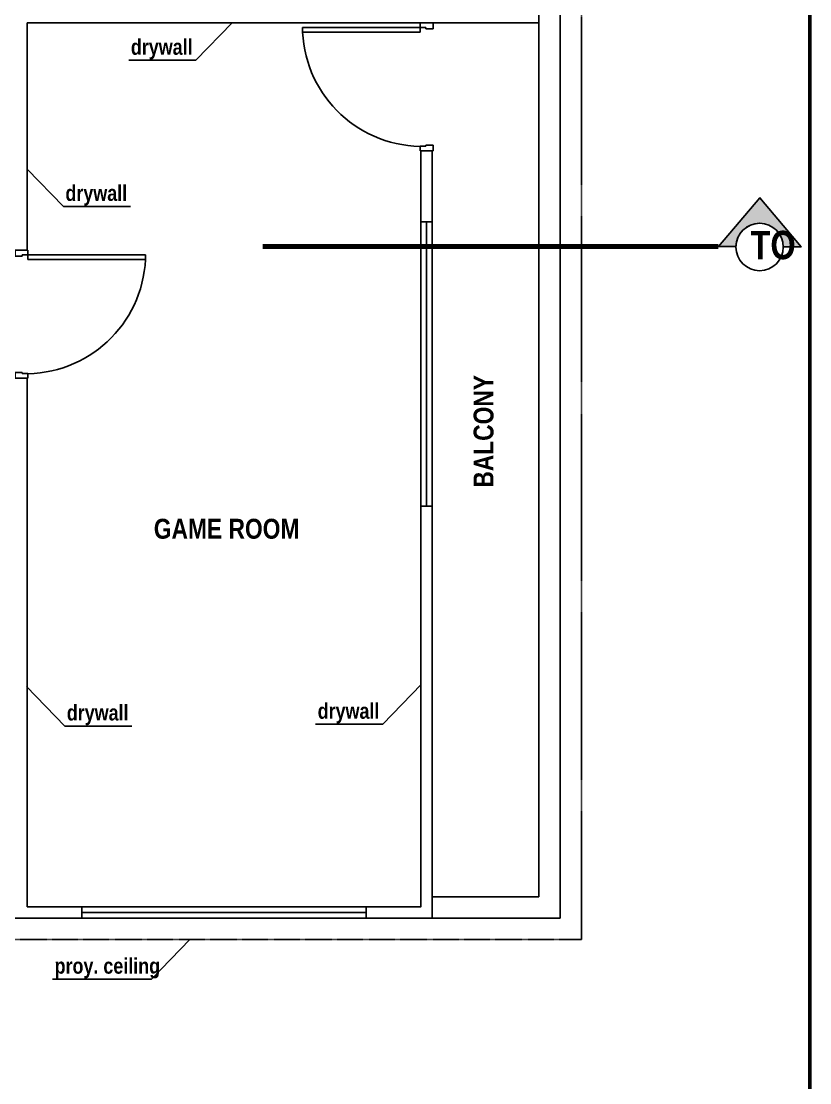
# Model space of a CAD drawing. Header units: millimetres. Extents: x -249630 to 95394, y -188036 to 109963.
# Drawn here: x -51456 to -44522, y 31216 to 40556 of the extents above; entities that cross this region are included whole.
import ezdxf

# ---------------------------------------------------------------- set-up
doc = ezdxf.new("R2010")
doc.units = ezdxf.units.MM
doc.linetypes.add('ACAD_ISO04W100', pattern=[30, 24, -3, 0, -3])
doc.linetypes.add('DASHED2', pattern=[9.524999999999999, 6.35, -3.175])
for name, color, linetype in [('03', 3, 'Continuous'), ('cotas', 1, 'Continuous'), ('Layer1', 2, 'Continuous'), ('Layer2', 8, 'Continuous'), ('Layer3', 3, 'Continuous'), ('PUERTAS', 14, 'Continuous'), ('SOMBRA', 252, 'Continuous'), ('SUBTITULOS', 90, 'Continuous'), ('TEXTOS', 11, 'Continuous'), ('VEREDA', 1, 'Continuous')]:
    doc.layers.add(name, color=color, linetype=linetype)
doc.layers.add('MUROS', color=6, linetype='Continuous', lineweight=60)
doc.styles.add('COTAS', font='arial.ttf', dxfattribs={"width": 1.1})
doc.styles.add('DESCRIPCION(E)', font='swisscbi.ttf', dxfattribs={"width": 1.1, "oblique": 15, "height": 0.15})
doc.styles.add('SUBTITULOS', font='swisscbi.ttf', dxfattribs={"oblique": 15, "height": 0.2})
doc.styles.add('SUBTITULOS(E)', font='swisscbi.ttf', dxfattribs={"oblique": 15, "height": 0.2})
doc.dimstyles.new('COTA1-50', dxfattribs={"dimscale": 0.5, "dimtxt": 0.22, "dimasz": 0.12, "dimexe": 0.08, "dimexo": 0.05, "dimgap": 0.076, "dimtad": 2, "dimzin": 4, "dimdsep": 46, "dimtxsty": 'COTAS', "dimblk": 'ARCHTICK', "dimcen": -0.1, "dimclrd": 141, "dimclre": 141, "dimclrt": 11, "dimadec": 0, "dimazin": 0, "dimtfac": 1, "dimtix": 1, "dimtmove": 1, "dimatfit": 3, "dimfxl": 1, "dimtolj": 1, "dimtzin": 0, "dimarcsym": 0})

# ---------------------------------------------------------------- blocks, each defined once
blk = doc.blocks.new('A$C69810C7B')
at = {"layer": 'PUERTAS', "color": 2}
for p, q in [((-0.9900000000000659, -0.04999999999995453), (-0.9900000000000659, -0.1499999999999773)), ((-0.9450000000001069, -0.04999999999995453), (-0.9900000000000659, -0.04999999999995453)), ((-0.9450000000001069, -0.105000000000075), (-0.9450000000001069, -0.04999999999995453)), ((-0.04499999999995907, -0.1050000000003024), (-0.04499999999995907, -0.05000000000001137)), ((-0.04499999999995907, -0.05000000000001137), (0, -0.05000000000001137)), ((0, -0.05000000000001137), (0, -0.1500000000000341)), ((-0.9550000000001546, -0.1499999999999773), (-0.9900000000000659, -0.1499999999999773)), ((-0.9450000000001069, -0.105000000000075), (-0.9550000000001546, -0.105000000000075)), ((-0.9550000000001546, -0.1499999999999773), (-0.9550000000001546, -0.105000000000075)), ((-0.03500000000002501, -0.1500000000002615), (-0.07000000000016371, -0.1500000000002615)), ((-0.07000000000016371, -1.060000000000286), (-0.07000000000016371, -0.1500000000002615)), ((-0.04499999999995907, -0.1050000000003024), (-0.03500000000008185, -0.1050000000003024)), ((-0.03500000000008185, -0.1500000000000341), (-0.03500000000008185, -0.1050000000003024)), ((-0.03500000000008185, -0.1500000000000341), (0, -0.1500000000000341)), ((-0.03500000000002501, -0.1500000000002615), (-0.03500000000025238, -1.060000000000286)), ((-0.03500000000025238, -1.060000000000286), (-0.07000000000016371, -1.060000000000286))]:
    blk.add_line(p, q, dxfattribs=at)
at = {"layer": 'PUERTAS', "color": 1}
blk.add_arc((-0.02682502737167169, -0.131770025662604), 0.9285609371968689, 178.3479576023068, 267.3349773522712, dxfattribs=at)
blk = doc.blocks.new('_ArchTick')
at = {"color": 0, "linetype": 'ByBlock', "const_width": 0.15}
blk.add_lwpolyline([(-0.5, -0.5), (0.5, 0.5)], dxfattribs=at)

msp = doc.modelspace()

# ---------------------------------------------------------------- hatches: boundary and pattern name
at = {"layer": 'SOMBRA'}
h = msp.add_hatch(color=252, dxfattribs=at)
h.dxf.hatch_style = 1
edge = h.paths.add_edge_path()
edge.add_line((-44754.25509541604, 38570.04967923943), (-44598.48093388206, 38570.04967923943))
edge.add_line((-44598.48093388212, 38570.04967923943), (-44960.27868322658, 39001.9247889179))
edge.add_line((-44960.27868322638, 39001.92478891779), (-45324.58996147067, 38572.56026044209))
edge.add_line((-45324.58996147109, 38572.56026044223), (-45171.02262895687, 38572.56026044223))
edge.add_arc((-44962.6515072909, 38569.20582674237), 208.3981203598663, 0.23200458178001782, 179.0777114802356, ccw=False)

# ---------------------------------------------------------------- linework, layer by layer
at = {"layer": '03'}
for p, q in [((-46903.90935010149, 32852.77270449905), (-46903.90935010149, 48227.77270449905)), ((-46716.40935010149, 39040.27270449905), (-46716.40935010149, 41602.77270449905)), ((-46716.40935010149, 36790.27270449905), (-46716.40935010149, 39040.27270449905)), ((-46716.40935010149, 32665.27270449905), (-46716.40935010149, 34290.27270449905)), ((-47841.40935010149, 32665.27270449905), (-47841.40935010149, 32852.77270449905)), ((-47841.40935010149, 32852.77270449905), (-46903.90935010149, 32852.77270449905)), ((-47841.40935010149, 32665.27270449905), (-46716.40935010149, 32665.27270449905))]:
    msp.add_line(p, q, dxfattribs=at)
msp.add_lwpolyline([(-46716.40935010149, 36790.27270449905), (-46716.40935010149, 34290.27270449905)], dxfattribs=at)
at = {"layer": 'Layer1'}
for p, q in [((-51403.90935010149, 40540.27270449905), (-46903.90935010149, 40540.27270449905)), ((-47941.40935010149, 39415.27270449905), (-47841.40935010149, 39415.27270449905)), ((-50922.65935010149, 32765.27270449905), (-50922.65935010149, 32665.27270449905)), ((-48422.65935010149, 32765.27270449905), (-48422.65935010149, 32665.27270449905)), ((-52653.90935010149, 32665.27270449905), (-50922.65935010149, 32665.27270449905)), ((-48422.65935010149, 32665.27270449905), (-47841.40935010149, 32665.27270449905))]:
    msp.add_line(p, q, dxfattribs=at)
for points in [[(-51403.90935010149, 40540.27270449905), (-51403.90935010149, 38540.27270449905)], [(-47941.40935010149, 39415.27270449905), (-47941.40935010149, 38790.27270449905)], [(-47841.40935010149, 39415.27270449905), (-47841.40935010149, 38790.27270449905)], [(-47841.40935010149, 38790.27270449905), (-47941.40935010149, 38790.27270449905)], [(-51503.90935010149, 37415.27270449905), (-51403.90935010149, 37415.27270449905)], [(-51403.90935010149, 37415.27270449905), (-51403.90935010149, 32765.27270449905)], [(-47941.40935010149, 36290.27270449905), (-47941.40935010149, 32765.27270449905), (-48422.65935010149, 32765.27270449905)], [(-47841.40935010149, 36290.27270449905), (-47941.40935010149, 36290.27270449905)], [(-47841.40935010149, 36290.27270449905), (-47841.40935010149, 32852.77270449905)], [(-50922.65935010149, 32765.27270449905), (-51403.90935010149, 32765.27270449905)]]:
    msp.add_lwpolyline(points, dxfattribs=at)
at = {"layer": 'Layer2'}
for points in [[(-47891.40935010149, 38790.27270449905), (-47891.40935010149, 36290.27270449905)], [(-48422.65935010149, 32715.27270449905), (-50922.65935010149, 32715.27270449905)]]:
    msp.add_lwpolyline(points, dxfattribs=at)
at = {"layer": 'Layer3', "color": 3}
msp.add_lwpolyline([(-44754.25509541604, 38570.04967923943), (-44598.48093388139, 38570.04967923943), (-44960.27868322638, 39001.92478891779), (-45324.58996147037, 38572.56026044223), (-45171.02262895645, 38572.56026044223, -0.9899772876040576), (-44754.25509541604, 38570.04967923943, -0.9880242678328159)], format="xyb", dxfattribs=at)
at = {"layer": 'Layer3', "linetype": 'ACAD_ISO04W100', "ltscale": 0.025, "const_width": 43.74999999999999}
msp.add_lwpolyline([(-45324.58996147037, 38572.56026044223), (-49333.3587939764, 38572.56026044223)], dxfattribs=at)
at = {"layer": 'Layer3', "color": 3}
msp.add_circle((-44962.6515072909, 38569.20582674237), 208.3981203598078, dxfattribs=at)
at = {"layer": 'MUROS'}
msp.add_lwpolyline([(-100852.6796656559, 23273.83214249942), (-44521.54558451587, 23273.83214249942), (-44521.54558451587, 60773.83214249942), (-100852.6796656559, 60773.83214249942)], close=True, dxfattribs=at)
at = {"layer": 'VEREDA', "linetype": 'DASHED2', "ltscale": 0.025}
msp.add_line((-46528.90935010149, 48602.77270449905), (-46528.90935010149, 32477.77270449905), dxfattribs=at)
at = {"layer": 'VEREDA'}
for points in [[(-47941.40935010149, 36290.27270449905), (-47941.40935010149, 38790.27270449905)], [(-47841.40935010149, 38790.27270449905), (-47841.40935010149, 36290.27270449905)], [(-50922.65935010149, 32765.27270449905), (-48422.65935010149, 32765.27270449905)], [(-48422.65935010149, 32665.27270449905), (-50922.65935010149, 32665.27270449905)]]:
    msp.add_lwpolyline(points, dxfattribs=at)
at = {"layer": 'VEREDA', "linetype": 'DASHED2', "ltscale": 0.025}
msp.add_lwpolyline([(-46528.90935010149, 32477.77270449905), (-56403.90935010149, 32474.8922539179)], dxfattribs=at)

# ---------------------------------------------------------------- block references
at = {"layer": 'PUERTAS', "yscale": 1136.363636363573}
for p, xscale, zscale, rotation in [((-47777.77298646473, 40540.27270449905), -1136.363636363573, 1136.363636363602, 270), ((-51567.54571373752, 38540.27270449905), 1136.363636363573, 1136.363636363573, 90)]:
    msp.add_blockref('A$C69810C7B', p, dxfattribs=dict(at, xscale=xscale, zscale=zscale, rotation=rotation))

# ---------------------------------------------------------------- texts
at = {"layer": 'SUBTITULOS', "linetype": 'ByBlock', "style": 'SUBTITULOS(E)'}
msp.add_text('BALCONY', height=175, rotation=90, dxfattribs=at).set_placement((-47303.02333155926, 36452.24384806727))
msp.add_text('GAME ROOM', height=175, dxfattribs=at).set_placement((-50290.58818609631, 36003.13407864622))
at = {"layer": 'TEXTOS', "linetype": 'ByBlock', "style": 'DESCRIPCION(E)'}
for s, p in [('drywall', (-50492.27849803868, 40260.34691243866)), ('drywall', (-51067.76073780787, 38974.6916876474)), ('drywall', (-48849.30258187818, 34418.76401588347)), ('drywall', (-51055.5490972751, 34403.61661117521)), ('proy. ceiling ', (-51163.01453794006, 32175.95518883111))]:
    msp.add_text(s, height=137.5, dxfattribs=at).set_placement(p)
at = {"layer": 'TEXTOS', "color": 5, "linetype": 'ByBlock', "style": 'SUBTITULOS'}
msp.add_text('TO', height=249.375, dxfattribs=at).set_placement((-45042.27924189329, 38462.09633018033))

# ---------------------------------------------------------------- leaders
at = {"layer": 'cotas'}
for points in [[(-49602.43842133498, 40540.27270449905), (-49920.15529820713, 40211.63384605575), (-50510.53591017483, 40211.63384605575)], [(-51403.73502681617, 39254.6174797072), (-51086.01814994329, 38925.97862126448), (-50495.63753797632, 38925.97862126448)], [(-51411.1898312702, 34703.88491098591), (-51073.80650941053, 34354.903544792), (-50483.42589744282, 34354.903544792)], [(-47939.79606018623, 34719.03231569417), (-48277.1793820459, 34370.05094950026), (-48867.5599940136, 34370.05094950026)], [(-49973.40948484346, 32476.22348864182), (-50310.79280670313, 32127.2421224482), (-51181.27195007622, 32127.2421224482)]]:
    msp.add_leader(points, dimstyle='COTA1-50', override={"dimgap": 0.076, "dimtad": 0}, dxfattribs=at)

doc.saveas('drawing.dxf')
